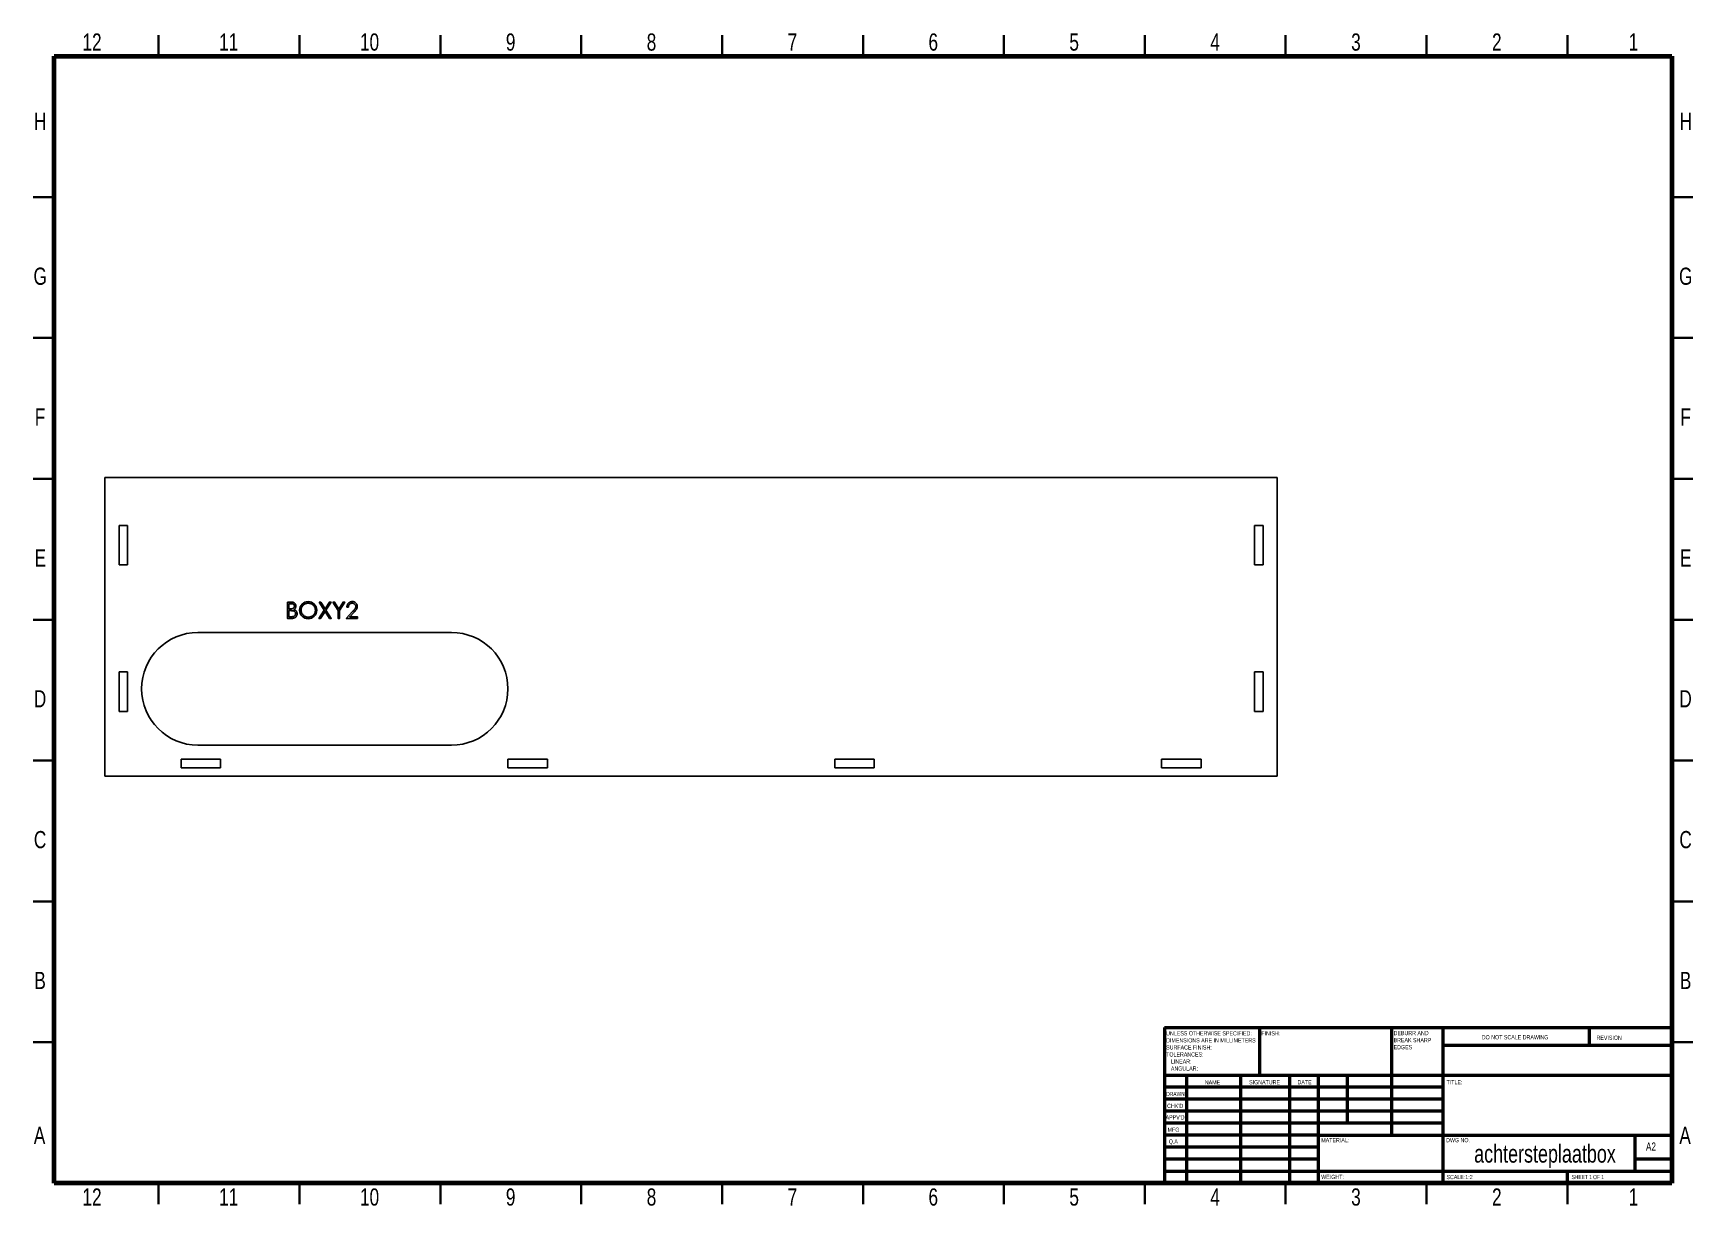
# Model space of a CAD drawing. Header units: millimetres. Extents: x 2 to 592, y 2 to 418.
import ezdxf

# ---------------------------------------------------------------- set-up
doc = ezdxf.new("R2010")
doc.units = ezdxf.units.MM
doc.styles.add('SLDTEXTSTYLE0', font='TXT', dxfattribs={"width": 0.75})
doc.styles.add('SLDTEXTSTYLE1', font='TXT', dxfattribs={"width": 0.686449})
doc.styles.add('SLDTEXTSTYLE2', font='TXT', dxfattribs={"width": 0.6875})

# ---------------------------------------------------------------- blocks, each defined once
blk = doc.blocks.new('SW_NOTE_0')
at = {"color": 0, "linetype": 'Continuous', "lineweight": 0, "char_height": 1.5, "attachment_point": 1, "style": 'SLDTEXTSTYLE0'}
for s, insert in [('UNLESS OTHERWISE SPECIFIED:', (0, 1.93)), ('TOLERANCES:', (0, -5.57)), ('SURFACE FINISH:', (0, -3.07)), ('DIMENSIONS ARE IN MILLIMETERS', (0, -0.57)), ('ANGULAR:', (1.69, -10.57)), ('LINEAR:', (1.69, -8.07))]:
    blk.add_mtext(s, dxfattribs=dict(at, insert=insert))
blk = doc.blocks.new('SW_NOTE_1')
at = {"color": 0, "linetype": 'Continuous', "lineweight": 0, "char_height": 1.5, "attachment_point": 1, "style": 'SLDTEXTSTYLE0'}
for s, insert in [('DEBURR AND', (0, 1.93)), ('BREAK SHARP', (0, -0.57)), ('EDGES', (0, -3.07))]:
    blk.add_mtext(s, dxfattribs=dict(at, insert=insert))

msp = doc.modelspace()

# ---------------------------------------------------------------- linework, layer by layer
at = {"color": 7, "linetype": 'Continuous', "lineweight": 35}
for p, q in [((47, 410), (47, 417.5)), ((97, 410), (97, 417.5)), ((147, 410), (147, 417.5)), ((197, 410), (197, 417.5)), ((247, 410), (247, 417.5)), ((297, 417.5), (297, 410)), ((297, 410), (297, 417.5)), ((347, 410), (347, 417.5)), ((397, 410), (397, 417.5)), ((447, 410), (447, 417.5)), ((497, 410), (497, 417.5)), ((547, 410), (547, 417.5)), ((10, 360), (2.5, 360)), ((584, 360), (591.5, 360)), ((10, 310), (2.5, 310)), ((584, 310), (591.5, 310)), ((10, 260), (2.5, 260)), ((584, 260), (591.5, 260)), ((2.5, 210), (10, 210)), ((10, 210), (2.5, 210)), ((591.5, 210), (584, 210)), ((584, 210), (591.5, 210)), ((10, 160), (2.5, 160)), ((584, 160), (591.5, 160)), ((10, 110), (2.5, 110)), ((584, 110), (591.5, 110)), ((10, 60), (2.5, 60)), ((584, 60), (591.5, 60)), ((47, 10), (47, 2.5)), ((97, 10), (97, 2.5)), ((147, 10), (147, 2.5)), ((197, 10), (197, 2.5)), ((247, 10), (247, 2.5)), ((297, 2.5), (297, 10)), ((297, 10), (297, 2.5)), ((347, 10), (347, 2.5)), ((397, 10), (397, 2.5)), ((447, 10), (447, 2.5)), ((497, 10), (497, 2.5)), ((547, 10), (547, 2.5))]:
    msp.add_line(p, q, dxfattribs=at)
at = {"color": 7, "linetype": 'Continuous', "lineweight": 70}
for p, q in [((10, 10), (10, 410)), ((10, 410), (584, 410)), ((584, 410), (584, 10)), ((584, 10), (10, 10))]:
    msp.add_line(p, q, dxfattribs=at)
at = {"color": 7, "linetype": 'Continuous', "lineweight": 25}
for p, q in [((27.98, 260.46), (27.98, 154.46)), ((443.98, 260.46), (27.98, 260.46)), ((443.98, 154.46), (443.98, 260.46)), ((35.98, 243.46), (32.98, 243.46)), ((32.98, 243.46), (32.98, 229.46)), ((35.98, 229.46), (35.98, 243.46)), ((438.98, 243.46), (435.98, 243.46)), ((435.98, 243.46), (435.98, 229.46)), ((438.98, 229.46), (438.98, 243.46)), ((32.98, 229.46), (35.98, 229.46)), ((435.98, 229.46), (438.98, 229.46)), ((150.98, 205.46), (60.98, 205.46)), ((35.98, 191.46), (32.98, 191.46)), ((32.98, 191.46), (32.98, 177.46)), ((35.98, 177.46), (35.98, 191.46)), ((438.98, 191.46), (435.98, 191.46)), ((435.98, 191.46), (435.98, 177.46)), ((438.98, 177.46), (438.98, 191.46)), ((32.98, 177.46), (35.98, 177.46)), ((435.98, 177.46), (438.98, 177.46)), ((60.98, 165.46), (150.98, 165.46)), ((68.98, 160.46), (54.98, 160.46)), ((54.98, 160.46), (54.98, 157.46)), ((68.98, 157.46), (68.98, 160.46)), ((184.98, 160.46), (170.98, 160.46)), ((170.98, 160.46), (170.98, 157.46)), ((184.98, 157.46), (184.98, 160.46)), ((300.98, 160.46), (286.98, 160.46)), ((286.98, 160.46), (286.98, 157.46)), ((300.98, 157.46), (300.98, 160.46)), ((416.98, 160.46), (402.98, 160.46)), ((402.98, 160.46), (402.98, 157.46)), ((416.98, 157.46), (416.98, 160.46)), ((27.98, 154.46), (443.98, 154.46)), ((54.98, 157.46), (68.98, 157.46)), ((170.98, 157.46), (184.98, 157.46)), ((286.98, 157.46), (300.98, 157.46)), ((402.98, 157.46), (416.98, 157.46))]:
    msp.add_line(p, q, dxfattribs=at)
at = {"color": 7, "linetype": 'Continuous', "lineweight": 50}
for p, q in [((404, 65.25), (584, 65.25)), ((404, 65.25), (404, 10)), ((437.8, 48.25), (437.8, 65.25)), ((484.6, 65.25), (484.6, 27)), ((502.8, 65.25), (502.8, 10)), ((554.8, 58.88), (554.8, 65.25)), ((584, 58.88), (502.8, 58.88)), ((584, 48.25), (404, 48.25)), ((411.8, 48.25), (411.8, 10)), ((430.99, 48.25), (430.99, 10)), ((448.4, 48.25), (448.4, 10)), ((458.6, 10), (458.6, 48.25)), ((469, 31.25), (469, 48.25)), ((502.8, 44), (404, 44)), ((502.8, 39.75), (404, 39.75)), ((502.8, 35.5), (404, 35.5)), ((502.8, 31.25), (404, 31.25)), ((458.6, 27), (404, 27)), ((458.6, 27), (584, 27)), ((571, 14.25), (571, 27)), ((458.6, 22.75), (404, 22.75)), ((458.6, 18.5), (404, 18.5)), ((584, 18.5), (571, 18.5)), ((404, 14.25), (584, 14.25)), ((547, 10), (547, 14.25))]:
    msp.add_line(p, q, dxfattribs=at)
at = {"color": 7, "linetype": 'Continuous', "flags": 128}
for points in [[(92.73, 216.28), (93.86, 216.28), (93.86, 216.28), (94.03, 216.28), (94.19, 216.27), (94.33, 216.26), (94.47, 216.24), (94.6, 216.21), (94.71, 216.19), (94.82, 216.15), (94.92, 216.11), (95.09, 216.02), (95.25, 215.9), (95.38, 215.76), (95.5, 215.6), (95.59, 215.42), (95.66, 215.24), (95.7, 215.04), (95.71, 214.84), (95.71, 214.84), (95.7, 214.64), (95.67, 214.46), (95.62, 214.29), (95.54, 214.12), (95.45, 213.97), (95.33, 213.83), (95.2, 213.71), (95.04, 213.6), (95.04, 213.6), (95.24, 213.52), (95.41, 213.43), (95.56, 213.34), (95.68, 213.24), (95.79, 213.13), (95.88, 213.01), (95.97, 212.88), (96.03, 212.74), (96.09, 212.59), (96.13, 212.44), (96.15, 212.28), (96.16, 212.11), (96.16, 212.11), (96.15, 211.94), (96.13, 211.78), (96.09, 211.62), (96.03, 211.47), (95.96, 211.33), (95.88, 211.19), (95.77, 211.06), (95.66, 210.94), (95.52, 210.82), (95.38, 210.73), (95.23, 210.65), (95.07, 210.58), (94.89, 210.53), (94.71, 210.49), (94.51, 210.46), (94.3, 210.46), (94.3, 210.46), (92.73, 210.46), (92.73, 210.46), (92.73, 216.28)], [(93.25, 215.68), (93.25, 213.82), (93.25, 213.82), (93.6, 213.82), (93.6, 213.82), (93.76, 213.82), (93.9, 213.82), (94.03, 213.83), (94.16, 213.84), (94.27, 213.86), (94.37, 213.88), (94.46, 213.9), (94.54, 213.93), (94.68, 213.99), (94.81, 214.07), (94.92, 214.17), (95.01, 214.28), (95.09, 214.41), (95.15, 214.54), (95.18, 214.68), (95.19, 214.83), (95.19, 214.83), (95.19, 214.92), (95.17, 215.01), (95.15, 215.1), (95.12, 215.18), (95.08, 215.26), (95.02, 215.33), (94.96, 215.39), (94.9, 215.45), (94.82, 215.51), (94.73, 215.55), (94.63, 215.59), (94.51, 215.62), (94.39, 215.65), (94.26, 215.67), (94.11, 215.68), (93.96, 215.68), (93.96, 215.68), (93.25, 215.68)], [(93.25, 213.22), (93.25, 211.05), (93.25, 211.05), (93.99, 211.05), (93.99, 211.05), (94.15, 211.06), (94.3, 211.06), (94.44, 211.07), (94.57, 211.08), (94.68, 211.1), (94.78, 211.12), (94.88, 211.15), (94.96, 211.17), (95.11, 211.24), (95.24, 211.33), (95.35, 211.43), (95.45, 211.55), (95.53, 211.68), (95.59, 211.82), (95.63, 211.96), (95.64, 212.11), (95.64, 212.11), (95.63, 212.2), (95.62, 212.29), (95.6, 212.38), (95.58, 212.46), (95.54, 212.54), (95.49, 212.62), (95.44, 212.69), (95.38, 212.77), (95.25, 212.89), (95.08, 213), (94.9, 213.09), (94.69, 213.15), (94.69, 213.15), (94.6, 213.17), (94.5, 213.18), (94.39, 213.19), (94.26, 213.2), (94.11, 213.21), (93.96, 213.21), (93.78, 213.22), (93.6, 213.22), (93.6, 213.22), (93.25, 213.22)], [(100.1, 215.83), (99.94, 215.83), (99.78, 215.81), (99.61, 215.78), (99.46, 215.75), (99.3, 215.7), (99.14, 215.64), (98.99, 215.58), (98.84, 215.5), (98.7, 215.41), (98.56, 215.32), (98.43, 215.21), (98.31, 215.11), (98.2, 214.99), (98.1, 214.87), (98, 214.74), (97.91, 214.6), (97.84, 214.46), (97.77, 214.31), (97.71, 214.16), (97.66, 214), (97.63, 213.85), (97.6, 213.68), (97.58, 213.52), (97.58, 213.34), (97.58, 213.34), (97.59, 213.09), (97.63, 212.85), (97.68, 212.62), (97.76, 212.4), (97.87, 212.19), (97.99, 211.99), (98.15, 211.79), (98.32, 211.61), (98.51, 211.45), (98.71, 211.3), (98.92, 211.18), (99.14, 211.08), (99.36, 211), (99.6, 210.95), (99.85, 210.92), (100.1, 210.91), (100.1, 210.91), (100.28, 210.91), (100.45, 210.93), (100.61, 210.95), (100.78, 210.99), (100.94, 211.03), (101.09, 211.09), (101.24, 211.15), (101.39, 211.23), (101.54, 211.31), (101.68, 211.41), (101.8, 211.51), (101.92, 211.61), (102.04, 211.73), (102.14, 211.85), (102.23, 211.98), (102.32, 212.12), (102.4, 212.26), (102.47, 212.41), (102.52, 212.56), (102.57, 212.71), (102.61, 212.87), (102.63, 213.03), (102.65, 213.2), (102.65, 213.37), (102.65, 213.37), (102.65, 213.54), (102.63, 213.71), (102.61, 213.87), (102.57, 214.02), (102.52, 214.18), (102.47, 214.33), (102.4, 214.47), (102.32, 214.61), (102.23, 214.75), (102.14, 214.87), (102.03, 215), (101.92, 215.11), (101.8, 215.22), (101.67, 215.32), (101.53, 215.41), (101.38, 215.5), (101.23, 215.58), (101.08, 215.64), (100.92, 215.7), (100.76, 215.75), (100.6, 215.78), (100.44, 215.81), (100.27, 215.83), (100.1, 215.83)], [(103.96, 216.28), (104.56, 216.28), (104.56, 216.28), (106.09, 213.9), (106.09, 213.9), (107.61, 216.28), (107.61, 216.28), (108.21, 216.28), (108.21, 216.28), (106.39, 213.43), (106.39, 213.43), (108.29, 210.46), (108.29, 210.46), (107.68, 210.46), (107.68, 210.46), (106.09, 212.96), (106.09, 212.96), (104.49, 210.46), (104.49, 210.46), (103.88, 210.46), (103.88, 210.46), (105.79, 213.43), (105.79, 213.43), (103.96, 216.28)], [(108.85, 216.28), (109.45, 216.28), (109.45, 216.28), (110.98, 213.78), (110.98, 213.78), (112.5, 216.28), (112.5, 216.28), (113.1, 216.28), (113.1, 216.28), (111.24, 213.22), (111.24, 213.22), (111.24, 210.46), (111.24, 210.46), (110.71, 210.46), (110.71, 210.46), (110.71, 213.22), (110.71, 213.22), (108.85, 216.28)], [(114.37, 214.49), (113.85, 214.49), (113.85, 214.49), (113.86, 214.69), (113.89, 214.89), (113.94, 215.08), (114, 215.26), (114.08, 215.43), (114.17, 215.59), (114.28, 215.74), (114.41, 215.88), (114.55, 216.01), (114.7, 216.12), (114.85, 216.21), (115.01, 216.29), (115.19, 216.35), (115.36, 216.39), (115.55, 216.42), (115.75, 216.43), (115.75, 216.43), (115.94, 216.42), (116.12, 216.4), (116.29, 216.36), (116.46, 216.3), (116.61, 216.23), (116.76, 216.14), (116.89, 216.03), (117.02, 215.91), (117.13, 215.78), (117.23, 215.64), (117.31, 215.5), (117.38, 215.35), (117.43, 215.2), (117.47, 215.04), (117.5, 214.87), (117.5, 214.7), (117.5, 214.7), (117.49, 214.45), (117.44, 214.22), (117.37, 213.99), (117.26, 213.77), (117.19, 213.66), (117.11, 213.54), (117.02, 213.41), (116.91, 213.27), (116.78, 213.12), (116.65, 212.96), (116.49, 212.79), (116.33, 212.61), (116.33, 212.61), (114.87, 211.05), (114.87, 211.05), (117.58, 211.05), (117.58, 211.05), (117.58, 210.46), (117.58, 210.46), (113.62, 210.46), (113.62, 210.46), (115.88, 212.87), (115.88, 212.87), (116.05, 213.04), (116.19, 213.2), (116.33, 213.35), (116.45, 213.49), (116.55, 213.61), (116.64, 213.73), (116.71, 213.83), (116.77, 213.92), (116.86, 214.1), (116.93, 214.28), (116.97, 214.46), (116.98, 214.65), (116.98, 214.65), (116.98, 214.77), (116.96, 214.88), (116.93, 214.99), (116.89, 215.1), (116.84, 215.2), (116.77, 215.3), (116.7, 215.39), (116.62, 215.48), (116.52, 215.56), (116.42, 215.63), (116.32, 215.69), (116.21, 215.74), (116.09, 215.78), (115.97, 215.81), (115.85, 215.82), (115.72, 215.83), (115.72, 215.83), (115.58, 215.82), (115.45, 215.81), (115.33, 215.78), (115.21, 215.74), (115.09, 215.69), (114.99, 215.63), (114.89, 215.56), (114.79, 215.48), (114.7, 215.39), (114.63, 215.28), (114.56, 215.17), (114.5, 215.05), (114.45, 214.93), (114.41, 214.79), (114.39, 214.64), (114.37, 214.49)]]:
    msp.add_lwpolyline(points, dxfattribs=at)
at = {"color": 7, "linetype": 'Continuous'}
msp.add_arc((100.08, 213.37), 3.05, 90.00066, 89.99934, dxfattribs=at)
at = {"color": 7, "linetype": 'Continuous', "lineweight": 25}
for centre, start, end in [((60.98, 185.46), 90, 270), ((150.98, 185.46), 270, 90)]:
    msp.add_arc(centre, 20, start, end, dxfattribs=at)

# ---------------------------------------------------------------- block references
at = {"color": 7, "linetype": 'Continuous', "lineweight": 0}
for name, p in [('SW_NOTE_0', (404.59, 61.99)), ('SW_NOTE_1', (485.31, 62.07))]:
    msp.add_blockref(name, p, dxfattribs=at)

# ---------------------------------------------------------------- texts
for s, insert, char_height, attachment_point, style in [('12', (23.38, 418.11), 6.096, 2, 'SLDTEXTSTYLE0'), ('10', (121.88, 418.11), 6.096, 2, 'SLDTEXTSTYLE0'), ('9', (171.94, 418.11), 6.1, 2, 'SLDTEXTSTYLE0'), ('8', (221.94, 418.11), 6.1, 2, 'SLDTEXTSTYLE0'), ('6', (321.94, 418.11), 6.1, 2, 'SLDTEXTSTYLE0'), ('3', (471.94, 418.11), 6.1, 2, 'SLDTEXTSTYLE0'), ('2', (521.94, 418.11), 6.1, 2, 'SLDTEXTSTYLE0'), ('11', (71.88, 418.11), 6.096, 2, 'SLDTEXTSTYLE0'), ('7', (271.94, 418.11), 6.1, 2, 'SLDTEXTSTYLE0'), ('5', (371.94, 418.11), 6.1, 2, 'SLDTEXTSTYLE0'), ('4', (421.94, 418.11), 6.1, 2, 'SLDTEXTSTYLE0'), ('1', (570.44, 418.11), 6.1, 2, 'SLDTEXTSTYLE0'), ('H', (4.99, 389.98), 6.1, 2, 'SLDTEXTSTYLE0'), ('H', (588.99, 389.98), 6.1, 2, 'SLDTEXTSTYLE0'), ('G', (4.98, 334.98), 6.1, 2, 'SLDTEXTSTYLE0'), ('G', (588.98, 334.98), 6.1, 2, 'SLDTEXTSTYLE0'), ('F', (4.94, 284.98), 6.1, 2, 'SLDTEXTSTYLE0'), ('F', (588.94, 284.98), 6.1, 2, 'SLDTEXTSTYLE0'), ('E', (5.01, 234.98), 6.1, 2, 'SLDTEXTSTYLE0'), ('E', (589.01, 234.98), 6.1, 2, 'SLDTEXTSTYLE0'), ('D', (4.93, 184.98), 6.1, 2, 'SLDTEXTSTYLE0'), ('D', (588.93, 184.98), 6.1, 2, 'SLDTEXTSTYLE0'), ('C', (4.94, 134.98), 6.1, 2, 'SLDTEXTSTYLE0'), ('C', (588.94, 134.98), 6.1, 2, 'SLDTEXTSTYLE0'), ('B', (4.95, 84.98), 6.1, 2, 'SLDTEXTSTYLE0'), ('B', (588.95, 84.98), 6.1, 2, 'SLDTEXTSTYLE0'), ('FINISH:', (438.37, 63.92), 1.5, 1, 'SLDTEXTSTYLE0'), ('DO NOT SCALE DRAWING', (516.61, 62.53), 1.5, 1, 'SLDTEXTSTYLE0'), ('REVISION', (557.33, 62.33), 1.5, 1, 'SLDTEXTSTYLE0'), ('DRAWN', (404.64, 42.38), 1.5, 1, 'SLDTEXTSTYLE1'), ('NAME', (418.32, 46.5), 1.5, 1, 'SLDTEXTSTYLE0'), ('SIGNATURE', (434.03, 46.56), 1.5, 1, 'SLDTEXTSTYLE0'), ('DATE', (451.21, 46.58), 1.5, 1, 'SLDTEXTSTYLE0'), ('TITLE:', (504.09, 46.58), 1.5, 1, 'SLDTEXTSTYLE0'), ("CHK'D", (404.94, 38.16), 1.5, 1, 'SLDTEXTSTYLE0'), ('A', (4.76, 29.98), 6.1, 2, 'SLDTEXTSTYLE0'), ("APPV'D", (404.4, 34.07), 1.5, 1, 'SLDTEXTSTYLE0'), ('MFG', (405.12, 29.72), 1.5, 1, 'SLDTEXTSTYLE0'), ('A', (588.76, 29.98), 6.1, 2, 'SLDTEXTSTYLE0'), ('Q.A', (405.51, 25.5), 1.5, 1, 'SLDTEXTSTYLE0'), ('MATERIAL:', (459.65, 25.99), 1.5, 1, 'SLDTEXTSTYLE0'), ('DWG NO.', (503.95, 25.99), 1.5, 1, 'SLDTEXTSTYLE0'), ('achtersteplaatbox', (539.04, 23.61), 6.35, 2, 'SLDTEXTSTYLE0'), ('A2', (574.87, 24.41), 2.91, 1, 'SLDTEXTSTYLE0'), ('WEIGHT:', (459.62, 12.95), 1.499, 1, 'SLDTEXTSTYLE0'), ('SCALE:1:2', (504.07, 12.9), 1.5, 1, 'SLDTEXTSTYLE0'), ('SHEET 1 OF 1', (548.48, 12.9), 1.5, 1, 'SLDTEXTSTYLE2'), ('12', (23.38, 8.11), 6.096, 2, 'SLDTEXTSTYLE0'), ('11', (71.88, 8.11), 6.096, 2, 'SLDTEXTSTYLE0'), ('10', (121.88, 8.11), 6.096, 2, 'SLDTEXTSTYLE0'), ('9', (171.94, 8.11), 6.1, 2, 'SLDTEXTSTYLE0'), ('8', (221.94, 8.11), 6.1, 2, 'SLDTEXTSTYLE0'), ('7', (271.94, 8.11), 6.1, 2, 'SLDTEXTSTYLE0'), ('6', (321.94, 8.11), 6.1, 2, 'SLDTEXTSTYLE0'), ('5', (371.94, 8.11), 6.1, 2, 'SLDTEXTSTYLE0'), ('4', (421.94, 8.11), 6.1, 2, 'SLDTEXTSTYLE0'), ('3', (471.94, 8.11), 6.1, 2, 'SLDTEXTSTYLE0'), ('2', (521.94, 8.11), 6.1, 2, 'SLDTEXTSTYLE0'), ('1', (570.44, 8.11), 6.1, 2, 'SLDTEXTSTYLE0')]:
    msp.add_mtext(s, dxfattribs=dict(at, insert=insert, char_height=char_height, attachment_point=attachment_point, style=style))

doc.saveas('drawing.dxf')
